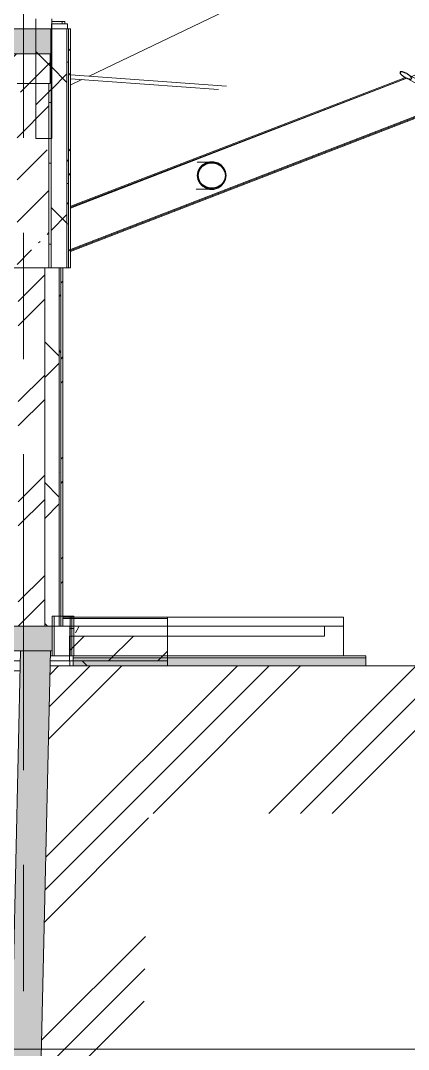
# Model space of a CAD drawing. Header units: millimetres. Extents: x 51154 to 151340, y -24069 to 30962.
# Drawn here: x 141504 to 145396, y -10353 to -17 of the extents above; entities that cross this region are included whole.
import ezdxf

# ---------------------------------------------------------------- set-up
doc = ezdxf.new("R2010")
doc.units = ezdxf.units.MM
doc.linetypes.add('Осевые', pattern=[6350, 1270, -952.5, 3175, -952.5])
for name, color, linetype, lineweight in [('Высотные отметки', 7, 'Continuous', 9), ('Импосты витража', 7, 'Continuous', 9), ('Импосты витража-1', 7, 'Continuous', 18), ('Каркас несущий', 7, 'Continuous', 9), ('Каркас несущий-1', 7, 'Continuous', 25), ('Каркас_Импост', 7, 'Continuous', 9), ('Обобщенные модели', 7, 'Continuous', 9), ('Обобщенные модели-1', 7, 'Continuous', 18), ('Общие ребра', 7, 'Continuous', 9), ('Окна', 7, 'Continuous', 9), ('Основа _2_-1', 7, 'Continuous', 9), ('Остекление', 7, 'Continuous', 9), ('Отделка 1 _4_-1', 7, 'Continuous', 9), ('Отделка 2 _5_-1', 7, 'Continuous', 9), ('Панели витража', 7, 'Continuous', 9), ('Перекрытия', 7, 'Continuous', 9), ('Стены', 7, 'Continuous', 9), ('Структура _1_', 7, 'Continuous', 18), ('Термическая_воздушная прослойка _3_-1', 7, 'Continuous', 9), ('Черная _3 сплошная', 7, 'Continuous', 18), ('Штриховка разреза-2', 7, 'Continuous', 9), ('Элементы узлов', 7, 'Continuous', 9)]:
    doc.layers.add(name, color=color, linetype=linetype, lineweight=lineweight)
doc.layers.add('Оси-3', color=7, linetype='Осевые', lineweight=9, true_color=0xaaaaaa)
doc.layers.add('Элементы узлов-3', color=7, linetype='Continuous', lineweight=9, true_color=0x585858)
pattern_1 = [(45, (99498.54, 6475), (-424.264, 424.264), [600, -100, 20, -100]), (45, (99498.54, 6899), (-424.264, 424.264), [])]
pattern_2 = [(0, (99498.54, 6475), (812.8, 203.2), [67.056, -542.544, 67.056, -542.544, -3251.2]), (0, (99498.54, 6475), (812.8, 203.2), [-1219.2, 67.056, -1152.144, 67.056, -542.544, -1422.4]), (0, (99498.54, 6475), (812.8, 203.2), [-3048, 67.056, -339.344, 67.056, -948.944]), (120, (99803.34, 6576.6), (-582.3764, 602.30545), [67.056, -542.544, 67.056, -3793.744]), (120, (99803.34, 6576.6), (-582.3764, 602.30545), [-676.656, -542.544, 67.056, -1152.144, -2032]), (120, (99803.34, 6576.6), (-582.3764, 602.30545), [-2438.4, 67.056, -542.544, 67.056, -1355.344]), (120, (99803.34, 6576.6), (-582.3764, 602.30545), [-3115.056, -339.344, 67.056, -948.944]), (240, (99904.94, 6983), (-230.4236, -805.50545), [67.056, -542.544, 67.056, -542.544, -3251.2]), (240, (99904.94, 6983), (-230.4236, -805.50545), [-1219.2, 67.056, -1152.144, 67.056, -542.544, -1422.4]), (240, (99904.94, 6983), (-230.4236, -805.50545), [-3048, 67.056, -339.344, 67.056, -948.944])]
pattern_3 = [(45, (99498.5, 6475), (-707.107, 707.107), []), (135, (99498.5, 6475), (-707.107, -707.107), [])]
pattern_4 = [(45, (99498.54, 6475), (-502.894, 502.894), []), (45, (99498.54, 7237), (-502.894, 502.894), [])]
pattern_5 = [(45, (99498.54, 6475), (-493.914, 493.914), []), (45, (99992.45, 6475), (-493.914, 493.914), [873.125, -174.625, 6.706, -167.919])]

# ---------------------------------------------------------------- blocks, each defined once
blk = doc.blocks.new('Системная панель - С остеклением-2029005-Разрез 1-1')
at = {"layer": 'Панели витража'}
for p, q in [((141921, -25), (141818, -25)), ((141818, -50), (141921, -50)), ((141921, -25), (141921, -50)), ((141948, -25), (141921, -25)), ((141921, -50), (141948, -50)), ((141948, -50), (141948, -25))]:
    blk.add_line(p, q, dxfattribs=at)
blk = doc.blocks.new('Прямоугольный импост - Прямоугольный черный-8339244-Разрез 1-1')
at = {"layer": 'Импосты витража-1'}
for p, q in [((141815, -50), (141815, -100)), ((141975, -50), (141815, -50)), ((141815, -100), (141975, -100)), ((141975, -100), (141975, -50))]:
    blk.add_line(p, q, dxfattribs=at)
blk = doc.blocks.new('Крыльцо 19-Е - Крыльцо 19-Е-1352426-Разрез 1-1')
at = {"layer": 'Обобщенные модели'}
h = blk.add_hatch(dxfattribs=at)
h.set_pattern_fill('FP_1', color=256, style=0, pattern_type=2)
h.set_pattern_definition(pattern_5)
h.paths.add_polyline_path([(142977, -6450), (142977, -6200), (141995, -6200), (141995, -6450), (142770, -6450)], flags=0)
h = blk.add_hatch(dxfattribs=at)
h.set_pattern_fill('FP_4', color=256, style=0, pattern_type=2)
h.set_pattern_definition(pattern_2)
h.paths.add_polyline_path([(142977, -6200), (142977, -6100), (141997, -6100), (141997, -6200), (142770, -6200)], flags=0)
h = blk.add_hatch(dxfattribs=at)
h.set_pattern_fill('FP_5', color=256, style=0, pattern_type=2)
h.set_pattern_definition(pattern_3)
h.paths.add_polyline_path([(142977, -6500), (142977, -6450), (141997, -6451), (141997, -6500), (142789, -6500)], flags=0)
for p, q in [((142039, -6100), (144555, -6100)), ((144555, -6200), (142039, -6200)), ((144555, -6100), (142977, -6100)), ((142977, -6200), (144555, -6200)), ((144555, -6200), (142977, -6200)), ((144555, -6200), (144555, -6100)), ((144555, -6100), (144555, -6200)), ((144743, -6100), (144555, -6100)), ((144743, -6400), (144743, -6100)), ((141502, -6450), (141325, -6450)), ((141502, -6450), (141325, -6450)), ((141997, -6450), (141802, -6450)), ((141995, -6450), (141802, -6450)), ((141500, -6550), (141325, -6550))]:
    blk.add_line(p, q, dxfattribs=at)
at = {"layer": 'Обобщенные модели-1'}
for p, q in [((142977, -6200), (141995, -6200)), ((141995, -6200), (141995, -6450)), ((142977, -6100), (141997, -6100)), ((141997, -6100), (141997, -6200)), ((141997, -6200), (142977, -6200)), ((142977, -6200), (142977, -6100)), ((142977, -6450), (142977, -6200)), ((141995, -6450), (142977, -6450)), ((142977, -6450), (141997, -6450)), ((141997, -6450), (141997, -6500)), ((142977, -6500), (142977, -6450))]:
    blk.add_line(p, q, dxfattribs=at)
blk = doc.blocks.new('СПНК-Несущая труба круглого сечения - 273х8-544155-Разрез 1-1')
at = {"layer": 'Каркас несущий'}
for p, q in [((143422, -1438), (143276, -1438)), ((143266, -1711), (143422, -1711))]:
    blk.add_line(p, q, dxfattribs=at)
at = {"layer": 'Каркас несущий-1', "flags": 128}
for points in [[(143567, -1574), (143561, -1536), (143544, -1500), (143517, -1471), (143482, -1450), (143443, -1439), (143401, -1439), (143362, -1450), (143327, -1471), (143300, -1500), (143283, -1536), (143277, -1574)], [(143285, -1574), (143291, -1538), (143307, -1505), (143332, -1477), (143365, -1457), (143403, -1447), (143441, -1447), (143479, -1457), (143512, -1477), (143537, -1505), (143553, -1538), (143559, -1574)], [(143277, -1574), (143283, -1613), (143300, -1648), (143327, -1677), (143362, -1698), (143401, -1709), (143443, -1709), (143482, -1698), (143517, -1677), (143544, -1648), (143561, -1613), (143567, -1574)], [(143559, -1574), (143553, -1610), (143537, -1644), (143512, -1671), (143479, -1691), (143441, -1701), (143403, -1701), (143365, -1691), (143332, -1671), (143307, -1644), (143291, -1610), (143285, -1574)]]:
    blk.add_lwpolyline(points, dxfattribs=at)
blk = doc.blocks.new('Круглые стержни - Ф40-6320196-Разрез 1-1')
at = {"layer": 'Каркас несущий'}
for p, q in [((145361, -586), (145642, -744)), ((145661, -709), (145380, -551))]:
    blk.add_line(p, q, dxfattribs=at)
for start_param, end_param in [(4.880784, 6.283185), (3.048188, 4.880784)]:
    blk.add_ellipse((145652, -726), major_axis=(9.8, 17.4), ratio=0.302419, start_param=start_param, end_param=end_param, dxfattribs=at)
at = {"layer": 'Каркас несущий-1', "flags": 128}
for points in [[(145429, -597), (145428, -593), (145426, -589), (145422, -584), (145418, -578), (145412, -573), (145405, -567), (145397, -561), (145388, -556), (145380, -550), (145370, -545), (145361, -541), (145352, -538), (145344, -535), (145336, -533), (145329, -532), (145323, -531), (145318, -532), (145315, -533), (145313, -536), (145312, -539)], [(145312, -539), (145313, -543), (145315, -547), (145318, -552), (145323, -558), (145329, -564), (145336, -569), (145344, -575), (145352, -581), (145361, -586), (145370, -591), (145380, -595), (145388, -599), (145397, -601), (145405, -603), (145412, -605), (145418, -605), (145422, -604), (145426, -603), (145428, -600), (145429, -597)]]:
    blk.add_lwpolyline(points, dxfattribs=at)
blk = doc.blocks.new('Двутавры сварные _одним элементом_ - 420х150х150-1845795-Разрез 1-1')
at = {"layer": 'Каркас несущий'}
for p, q in [((146745, -69), (146883, -431)), ((145428, -578), (146569, -137)), ((142006, -2316), (146883, -431)), ((142006, -2327), (146889, -438)), ((146893, -447), (142006, -2337)), ((146883, -431), (146889, -438)), ((146889, -438), (146893, -447)), ((142006, -1901), (145380, -596))]:
    blk.add_line(p, q, dxfattribs=at)
blk = doc.blocks.new('Круглые стержни - Ф40-1845877-Разрез 1-1')
at = {"layer": 'Каркас несущий'}
for p, q in [((143569, -675), (142006, -561)), ((142006, -601), (143489, -710))]:
    blk.add_line(p, q, dxfattribs=at)
blk = doc.blocks.new('Фрамуга 1000х700 - 1800 x 800 мм серая-V164-Разрез 1-1')
at = {"layer": 'Окна'}
h = blk.add_hatch(dxfattribs=at)
h.set_pattern_fill('FP_17', color=256, style=0, pattern_type=2)
h.set_pattern_definition([(257.155, (136962.94, 6848.38), (-182.4411, -1066.7983), [171.678, -1469.592]), (257.155, (136966.59, 6816.376), (-182.4411, -1066.7983), [171.678, -1469.592]), (257.155, (136944.7, 6816.376), (-182.4411, -1066.7983), [171.678, -1469.592])])
h.paths.add_polyline_path([(141095, -3236), (141404, -3236), (141404, -2563), (141095, -2563), (141095, -3193)], flags=0)
at = {"layer": 'Каркас_Импост'}
for p, q in [((141065, -2519), (141065, -3281)), ((141404, -2519), (141065, -2519)), ((141080, -2563), (141404, -2563)), ((141080, -3236), (141080, -2563)), ((141122, -2563), (141080, -2563)), ((141065, -3281), (141404, -3281)), ((141404, -3236), (141080, -3236)), ((141080, -3236), (141122, -3236))]:
    blk.add_line(p, q, dxfattribs=at)
at = {"layer": 'Окна'}
for p, q in [((141674, -2500), (141058, -2500)), ((141674, -2500), (141058, -2500)), ((141065, -3281), (141065, -2519)), ((141065, -2519), (141404, -2519)), ((141069, -2532), (141404, -2532)), ((141069, -3268), (141069, -2532)), ((141674, -2500), (141678, -2500)), ((141674, -2500), (141678, -2500)), ((141693, -2500), (141724, -2500)), ((141058, -3300), (141404, -3300)), ((141058, -3300), (141404, -3300)), ((141404, -3281), (141065, -3281)), ((141404, -3268), (141069, -3268)), ((141063, -3318), (141404, -3318))]:
    blk.add_line(p, q, dxfattribs=at)
at = {"layer": 'Остекление'}
for p, q in [((141404, -2563), (141095, -2563)), ((141095, -2563), (141095, -3236)), ((141095, -3236), (141404, -3236))]:
    blk.add_line(p, q, dxfattribs=at)

msp = doc.modelspace()

# ---------------------------------------------------------------- hatches: boundary and pattern name
at = {"layer": 'Каркас несущий'}
h = msp.add_hatch(dxfattribs=at)
h.set_pattern_fill('FP_2', color=256, style=0, pattern_type=2)
h.set_pattern_definition(pattern_1)
h.paths.add_polyline_path([(141787.9, -650), (141799.3, -650), (141799.3, -350), (141160.8, -350), (141160.8, -650), (141468.7, -650)], flags=0)
at = {"layer": 'Штриховка разреза-2'}
h = msp.add_hatch(dxfattribs=at)
h.set_pattern_fill('FP_5', color=256, style=0, pattern_type=2)
h.set_pattern_definition(pattern_3)
h.paths.add_polyline_path([(141658.1, -1200), (141817.7, -1200), (141817.7, 0), (141658.1, 0), (141658.1, -1000.3)], flags=0)
h = msp.add_hatch(dxfattribs=at)
h.set_pattern_fill('FP_2', color=256, style=0, pattern_type=2)
h.set_pattern_definition(pattern_1)
h.paths.add_polyline_path([(129027.3, -350), (141807, -350), (141807, -100), (128781.6, -100), (128781.6, -350)], flags=0)
h.paths.add_polyline_path([(57261.5, -350), (71681.6, -350), (71681.6, -230), (72081.6, -230), (72081.6, -100), (57031.6, -100), (57031.6, -350)], flags=0)
h.paths.add_polyline_path([(120228.8, -350), (127419.2, -350), (127419.2, -100), (120228.8, -100), (120228.8, -221.7)], flags=0)
h.paths.add_polyline_path([(104331.6, -230), (104481.6, -230), (104481.6, -100), (104331.6, -100), (104331.6, -221.7)], flags=0)
h = msp.add_hatch(dxfattribs=at)
h.set_pattern_fill('FP_4', color=256, style=0, pattern_type=2)
h.set_pattern_definition(pattern_2)
h.paths.add_polyline_path([(139715.8, -100), (141657, -100), (141657, -17), (130621.6, -17), (130621.6, -100), (136661.9, -100)], flags=0)
h = msp.add_hatch(dxfattribs=at)
h.set_pattern_fill('FP_5', color=256, style=0, pattern_type=2)
h.set_pattern_definition(pattern_3)
h.paths.add_polyline_path([(141809.2, -2500), (141968.8, -2500), (141968.8, -100), (141809.2, -100), (141809.2, -2363)], flags=0)
h = msp.add_hatch(dxfattribs=at)
h.set_pattern_fill('FP_4', color=256, style=0, pattern_type=2)
h.set_pattern_definition(pattern_2)
h.paths.add_polyline_path([(141968.8, -2500), (141984.8, -2500), (141984.8, -100), (141968.8, -100), (141968.8, -2363)], flags=0)
h = msp.add_hatch(dxfattribs=at)
h.set_pattern_fill('FP_3', color=256, style=0, pattern_type=2)
h.set_pattern_definition(pattern_4)
h.paths.add_polyline_path([(141984.8, -2500), (142006.1, -2500), (142006.1, -100), (141984.8, -100), (141984.8, -2363)], flags=0)
h = msp.add_hatch(dxfattribs=at)
h.set_pattern_fill('FP_4', color=256, style=0, pattern_type=2)
h.set_pattern_definition(pattern_2)
h.paths.add_polyline_path([(141809.2, -2500), (141807, -350), (141799.3, -350), (141799.3, -650), (141787.9, -650), (141787.9, -2500)], flags=0)
h = msp.add_hatch(dxfattribs=at)
h.set_pattern_fill('FP_2', color=256, style=0, pattern_type=2)
h.set_pattern_definition(pattern_1)
h.paths.add_polyline_path([(141787.9, -2500), (141787.9, -650), (141468.7, -650), (141468.7, -2500), (141624.5, -2500)], flags=0)
h = msp.add_hatch(dxfattribs=at)
h.set_pattern_fill('FP_3', color=256, style=0, pattern_type=2)
h.set_pattern_definition(pattern_4)
h.paths.add_polyline_path([(141624.5, -6100), (141746, -6100), (141746, -2500), (141479.8, -2500), (141479.8, -6100)], flags=0)
h = msp.add_hatch(dxfattribs=at)
h.set_pattern_fill('FP_5', color=256, style=0, pattern_type=2)
h.set_pattern_definition(pattern_3)
h.paths.add_polyline_path([(141746, -6100), (141891.3, -6100), (141891.3, -2499.2), (141746, -2500), (141746, -6061.5)], flags=0)
h = msp.add_hatch(dxfattribs=at)
h.set_pattern_fill('FP_4', color=256, style=0, pattern_type=2)
h.set_pattern_definition(pattern_2)
h.paths.add_polyline_path([(141891.3, -6100), (141907.2, -6100), (141907.2, -2499.2), (141891.3, -2499.2), (141891.3, -6061.5)], flags=0)
h = msp.add_hatch(dxfattribs=at)
h.set_pattern_fill('FP_3', color=256, style=0, pattern_type=2)
h.set_pattern_definition(pattern_4)
h.paths.add_polyline_path([(141907.2, -6100), (141928.5, -6100), (141928.5, -2499.2), (141907.2, -2499.2), (141907.2, -6061.5)], flags=0)
h = msp.add_hatch(dxfattribs=at)
h.set_pattern_fill('FP_22', color=256, style=0, pattern_type=2)
h.set_pattern_definition([(225, (101498.5, 7475), (2e-13, -2000), [100, -2728.43]), (225, (101498.5, 8475), (2e-13, -2000), [100, -2728.43]), (225, (100498.5, 8475), (2e-13, -2000), [100, -2728.43]), (225, (100069.3, 7045.7), (2e-13, -2000), [807.1, -2021.33]), (225, (100069.3, 8045.7), (2e-13, -2000), [807.1, -2021.33]), (225, (101069.3, 7045.7), (2e-13, -2000), [807.1, -2021.33]), (225, (101069.3, 8045.7), (2e-13, -2000), [907.1, -1921.33])])
h.paths.add_polyline_path([(141928.5, -6025), (142976.8, -6025), (142976.8, -6022), (141928.5, -6022)], flags=0)
h = msp.add_hatch(dxfattribs=at)
h.set_pattern_fill('FP_4', color=256, style=0, pattern_type=2)
h.set_pattern_definition(pattern_2)
h.paths.add_polyline_path([(142001.4, -6400), (142017.4, -6400), (142017.4, -6000), (142001.4, -6000), (142001.4, -6061.5)], flags=0)
h = msp.add_hatch(dxfattribs=at)
h.set_pattern_fill('FP_3', color=256, style=0, pattern_type=2)
h.set_pattern_definition(pattern_4)
h.paths.add_polyline_path([(142038.7, -6400), (142038.7, -6000), (142017.4, -6000), (142017.4, -6400)], flags=0)
h = msp.add_hatch(dxfattribs=at)
h.set_pattern_fill('FP_2', color=256, style=0, pattern_type=2)
h.set_pattern_definition(pattern_1)
h.paths.add_polyline_path([(116811.8, -6350), (141820.5, -6350), (141820.5, -6100), (104181.6, -6100), (104181.6, -6350), (115284.9, -6350)], flags=0)
h.paths.add_polyline_path([(59170.2, -6350), (67441.6, -6350), (67441.6, -6100), (59031.6, -6100), (59031.6, -6350)], flags=0)
h.paths.add_polyline_path([(67951.6, -6350), (82081.6, -6350), (82081.6, -6100), (67951.6, -6100)], flags=0)
h = msp.add_hatch(dxfattribs=at)
h.set_pattern_fill('FP_1', color=256, style=0, pattern_type=2)
h.set_pattern_definition(pattern_5)
h.paths.add_polyline_path([(57034.9, -6620), (57035.2, -6620), (57035.2, -6420), (54776.6, -6420), (54776.6, -6500), (57032.2, -6500)], flags=0)
h.paths.add_polyline_path([(144969, -6500), (144969, -6420), (142032.4, -6420), (142032.4, -6500), (143794.3, -6500)], flags=0)
at = {"layer": 'Элементы узлов'}
h = msp.add_hatch(dxfattribs=at)
h.set_pattern_fill('FP_1', color=256, style=0, pattern_type=2)
h.set_pattern_definition(pattern_5)
h.paths.add_polyline_path([(141551.6, -17400), (141804.3, -6350), (141504.2, -6350), (141267.3, -16710.5), (57585.9, -16710.5), (57346.8, -6250), (57046.7, -6250), (57301.6, -17400), (136661.9, -17400)], flags=0)
at = {"layer": 'Элементы узлов-3'}
h = msp.add_hatch(dxfattribs=at)
h.set_pattern_fill('FP_24', color=256, style=0, pattern_type=2)
h.set_pattern_definition([(45, (99498.5, 6475), (-898.026, 898.026), []), (45, (99816, 6475), (0, 1796.05), []), (45, (99181, 6475), (0, 1796.05), [])])
h.paths.add_polyline_path([(56043, -18909), (142519.3, -18909), (142789.2, -7981), (148877.4, -7981), (148877.4, -6500), (141801.1, -6500), (141797.9, -6630), (141551.6, -17400), (141531.9, -17400), (141531.6, -17410), (57281.6, -17410), (57032.2, -6500), (51153.8, -6500), (51153.8, -7710), (55787, -7710), (55900.6, -12679.9)], flags=0)

# ---------------------------------------------------------------- linework, layer by layer
at = {"layer": 'Высотные отметки'}
for p, q in [((139402.2, -10350), (141876.7, -10350)), ((141876.7, -10350), (148334.2, -10350))]:
    msp.add_line(p, q, dxfattribs=at)
at = {"layer": 'Каркас несущий'}
for p, q in [((141799.3, -350), (141160.8, -350)), ((141799.3, -650), (141799.3, -350)), ((141468.7, -650), (141787.9, -650)), ((141787.9, -650), (141799.3, -650))]:
    msp.add_line(p, q, dxfattribs=at)
at = {"layer": 'Общие ребра'}
for p, q in [((141658.1, -1200), (141658.1, 0)), ((141809.2, -100), (141809.2, -2500)), ((141968.8, -100), (141968.8, -2500)), ((141984.8, -100), (141984.8, -2500)), ((141160.8, -350), (141799.3, -350)), ((141799.3, -350), (141799.3, -650)), ((141787.9, -650), (141468.7, -650)), ((141799.3, -650), (141787.9, -650)), ((141731.6, -2500), (141710.4, -2500)), ((141710.4, -2500), (141731.6, -2500)), ((141731.6, -2500), (141731.6, -2499.2)), ((141746, -2500), (141731.6, -2500)), ((141731.6, -2500), (141746, -2500)), ((141746, -6100), (141746, -2500)), ((141746, -2500), (141746, -6100)), ((141891.3, -6100), (141891.3, -2499.2)), ((141907.2, -6100), (141907.2, -2499.2)), ((141841.8, -6000), (141841.8, -6400)), ((142976.8, -6022), (141928.5, -6022)), ((142976.8, -6025), (141928.5, -6025)), ((142001.4, -6000), (142001.4, -6400)), ((142017.4, -6000), (142017.4, -6400)), ((142032.4, -6420), (144969, -6420))]:
    msp.add_line(p, q, dxfattribs=at)
at = {"layer": 'Оси-3'}
msp.add_line((141531.6, -22468.7), (141531.6, 29000), dxfattribs=at)
at = {"layer": 'Основа _2_-1'}
for p, q in [((141710.4, -2500), (141479.8, -2500)), ((141928.5, -6025), (141928.5, -6100)), ((142976.8, -6100), (142976.8, -6025)), ((141928.5, -6100), (142976.8, -6100))]:
    msp.add_line(p, q, dxfattribs=at)
at = {"layer": 'Отделка 1 _4_-1'}
for p, q in [((141657, 0), (141657, -1200)), ((141809.2, -100), (141807, -100)), ((141984.8, -100), (141968.8, -100)), ((141657, -1200), (141658.1, -1200)), ((141731.6, -2499.2), (141710.4, -2499.2)), ((141710.4, -2499.2), (141710.4, -2500)), ((141787.9, -2500), (141809.2, -2500)), ((141907.2, -2499.2), (141891.3, -2499.2)), ((141968.8, -2500), (141984.8, -2500)), ((141820.5, -6000), (141820.5, -6400)), ((141841.8, -6000), (141820.5, -6000)), ((142976.8, -6010), (141928.5, -6010)), ((141928.5, -6010), (141928.5, -6022)), ((141928.5, -6022), (141928.5, -6025)), ((142017.4, -6000), (142001.4, -6000)), ((142976.8, -6022), (142976.8, -6010)), ((142976.8, -6025), (142976.8, -6022)), ((141891.3, -6100), (141907.2, -6100)), ((141820.5, -6400), (141841.8, -6400)), ((142001.4, -6400), (142017.4, -6400))]:
    msp.add_line(p, q, dxfattribs=at)
at = {"layer": 'Отделка 2 _5_-1'}
for p, q in [((142006.1, -100), (141984.8, -100)), ((142006.1, -2500), (142006.1, -100)), ((141928.5, -2499.2), (141907.2, -2499.2)), ((141928.5, -6100), (141928.5, -2499.2)), ((141984.8, -2500), (142006.1, -2500)), ((142038.7, -6000), (142017.4, -6000)), ((142038.7, -6400), (142038.7, -6000)), ((141907.2, -6100), (141928.5, -6100)), ((142017.4, -6400), (142038.7, -6400))]:
    msp.add_line(p, q, dxfattribs=at)
at = {"layer": 'Перекрытия'}
for p, q in [((143791.5, 196.2), (142191.3, -574.6)), ((142006.2, -1881.3), (145366.3, -588.6)), ((145377.9, -594.9), (142006.2, -1892.1)), ((142119, -609.4), (142006.2, -663.7)), ((142038.7, -6010), (143398.1, -6010)), ((142976.8, -6010), (144743.1, -6010)), ((144743.1, -6100), (144743.1, -6010)), ((141705.6, -6100), (141404.9, -6100)), ((143398.1, -6100), (142038.7, -6100)), ((144743.1, -6100), (142976.8, -6100)), ((144969, -6500), (144971.4, -6500))]:
    msp.add_line(p, q, dxfattribs=at)
at = {"layer": 'Стены'}
for p, q in [((141608, -2500), (141710.4, -2500)), ((141803.1, -6400), (141820.5, -6400))]:
    msp.add_line(p, q, dxfattribs=at)
at = {"layer": 'Структура _1_'}
for p, q in [((141807, -100), (129081.6, -100)), ((130621.6, -100), (141657, -100)), ((141657, -100), (141657, -17)), ((141807, -100), (141807, -350)), ((141807, -350), (141807, -100)), ((141807, -350), (141799.3, -350)), ((141799.3, -350), (141807, -350)), ((141787.9, -650), (141787.9, -2500)), ((141468.7, -2500), (141787.9, -2500)), ((141479.8, -6100), (141746, -6100)), ((141746, -6100), (141479.8, -6100)), ((141820.5, -6100), (141746, -6100)), ((141820.5, -6350), (141820.5, -6100)), ((104481.6, -6350), (141820.5, -6350)), ((142032.4, -6400), (142032.4, -6420)), ((144969, -6400), (142032.4, -6400)), ((144969, -6420), (144969, -6400)), ((142032.4, -6420), (142032.4, -6500)), ((144969, -6500), (144969, -6420)), ((148877.4, -6500), (144971.4, -6500))]:
    msp.add_line(p, q, dxfattribs=at)
at = {"layer": 'Термическая_воздушная прослойка _3_-1'}
for p, q in [((141817.7, -1200), (141817.7, 0)), ((141968.8, -100), (141809.2, -100)), ((141658.1, -1200), (141817.7, -1200)), ((141891.3, -2499.2), (141731.6, -2499.2)), ((141809.2, -2500), (141968.8, -2500)), ((142001.4, -6000), (141841.8, -6000)), ((141746, -6100), (141891.3, -6100)), ((141841.8, -6400), (142001.4, -6400))]:
    msp.add_line(p, q, dxfattribs=at)
at = {"layer": 'Черная _3 сплошная'}
for p, q in [((141504.2, -6350), (141267.3, -16710.5)), ((141804.3, -6350), (141504.2, -6350)), ((141551.6, -17400), (141804.3, -6350)), ((141801.1, -6500), (141797.9, -6630)), ((148877.4, -6500), (141801.1, -6500))]:
    msp.add_line(p, q, dxfattribs=at)

# ---------------------------------------------------------------- block references
at = {"layer": 'Импосты витража'}
msp.add_blockref('Прямоугольный импост - Прямоугольный черный-8339244-Разрез 1-1', (0, 0), dxfattribs=at)
at = {"layer": 'Каркас несущий'}
for name in ['Двутавры сварные _одним элементом_ - 420х150х150-1845795-Разрез 1-1', 'Круглые стержни - Ф40-1845877-Разрез 1-1', 'Круглые стержни - Ф40-6320196-Разрез 1-1', 'СПНК-Несущая труба круглого сечения - 273х8-544155-Разрез 1-1']:
    msp.add_blockref(name, (0, 0), dxfattribs=at)
at = {"layer": 'Обобщенные модели'}
msp.add_blockref('Крыльцо 19-Е - Крыльцо 19-Е-1352426-Разрез 1-1', (0, 0), dxfattribs=at)
at = {"layer": 'Окна'}
msp.add_blockref('Фрамуга 1000х700 - 1800 x 800 мм серая-V164-Разрез 1-1', (0, 0), dxfattribs=at)
at = {"layer": 'Панели витража'}
msp.add_blockref('Системная панель - С остеклением-2029005-Разрез 1-1', (0, 0), dxfattribs=at)

doc.saveas('drawing.dxf')
